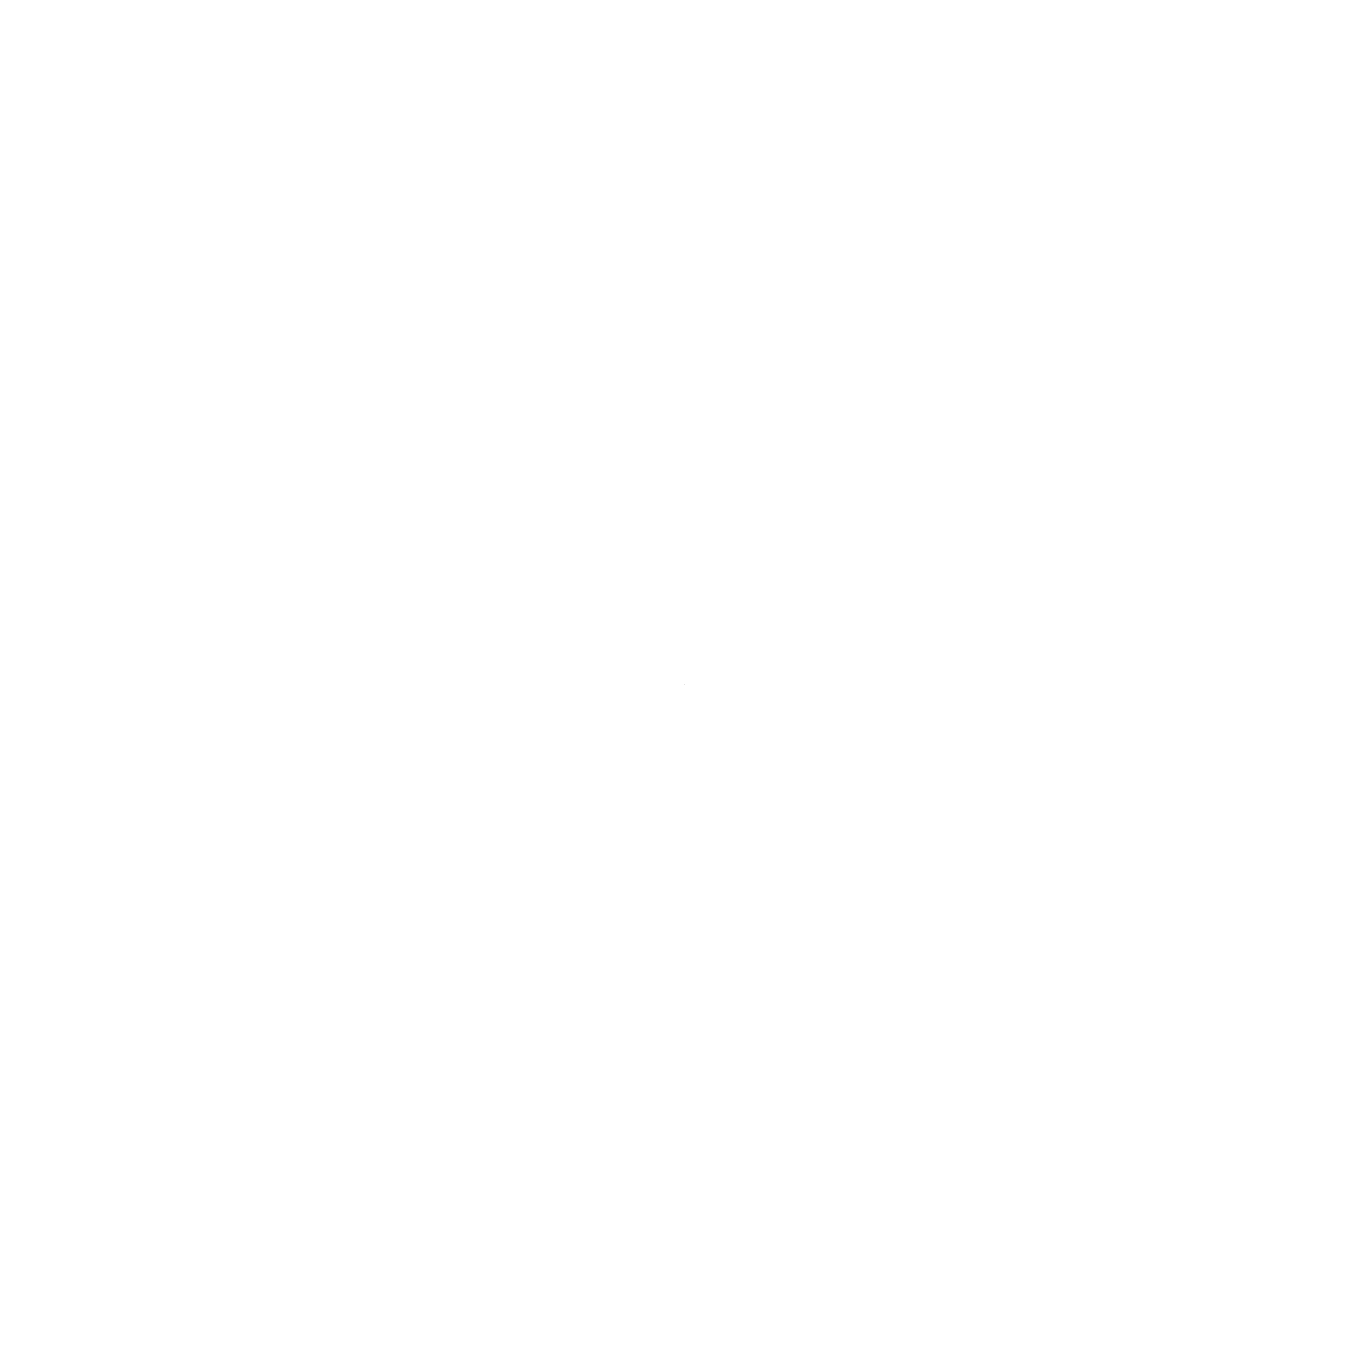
# Model space of a CAD drawing. Header units: metres. Extents: x 404014.4931857057 to 404014.4931857057, y 4424163.1412722738 to 4424163.1412722738.
import ezdxf

# ---------------------------------------------------------------- set-up
doc = ezdxf.new("R2010")
doc.units = ezdxf.units.M
doc.layers.add('workings_from_description', color=2, linetype='CONTINUOUS')

msp = doc.modelspace()

# ---------------------------------------------------------------- linework, layer by layer
at = {"layer": 'workings_from_description'}
for points in [[(404014.4931857057, 4424163.1412722738, 2061.3573582759), (404014.4931857057, 4424163.1412722738, 202.0773582759)], [(404014.4931857057, 4424163.1412722738, 2061.3573582759), (404014.4931857057, 4424163.1412722738, 1756.5573582759)], [(404014.4931857057, 4424163.1412722738, 2061.3573582759), (404014.4931857057, 4424163.1412722738, 1665.1173582759)], [(404014.4931857057, 4424163.1412722738, 2061.3573582759), (404014.4931857057, 4424163.1412722738, 1901.3373582759)]]:
    msp.add_polyline3d(points, dxfattribs=at)

doc.saveas('drawing.dxf')
